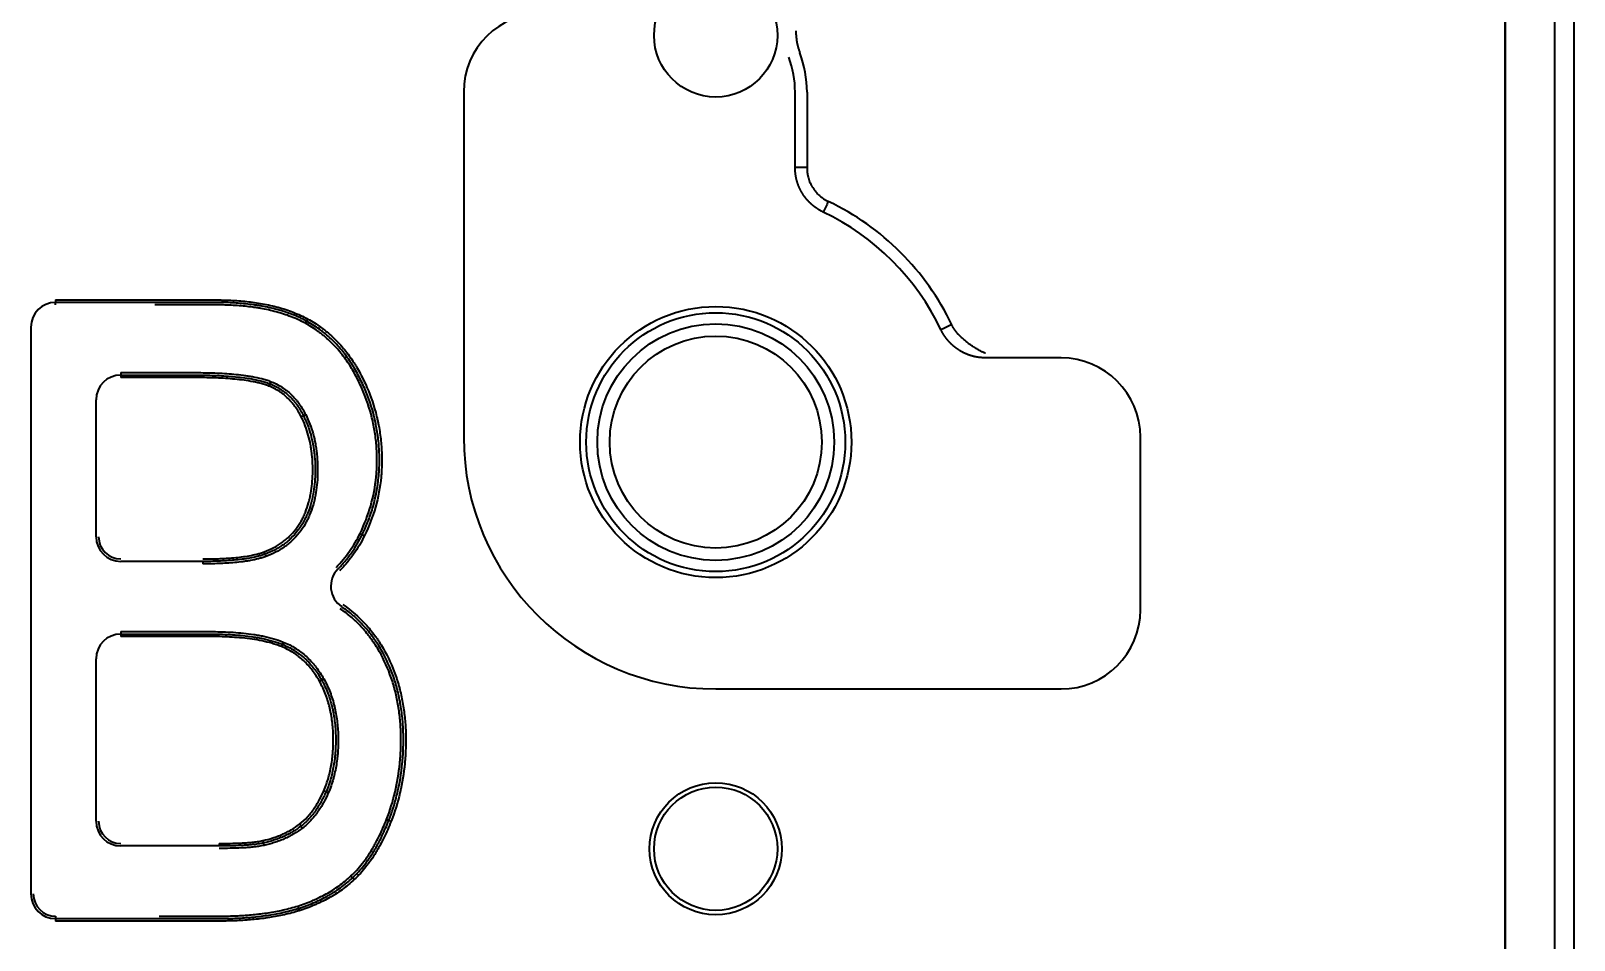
# Model space of a CAD drawing. Header units: inches. Extents: x 90 to 4162, y -443 to 3471.
# Drawn here: x 2939.1 to 3001.7, y 3247.1 to 3284 of the extents above; entities that cross this region are included whole.
import ezdxf

# ---------------------------------------------------------------- set-up
doc = ezdxf.new("R2010")
doc.units = ezdxf.units.IN
doc.layers.add('1', color=7, linetype='Continuous', true_color=0xffffff)

msp = doc.modelspace()

# ---------------------------------------------------------------- linework, layer by layer
at = {"layer": '1', "color": 7, "linetype": 'Continuous', "lineweight": 35}
for p, q in [((3000.891, 3299.226), (3000.891, 2659.376)), ((3001.691, 2966.19), (3001.691, 3299.176)), ((2998.891, 3207.971), (2998.891, 3295.476)), ((2998.891, 3295.476), (2998.891, 3209.476)), ((2956.674, 3281.476), (2956.674, 3267.476)), ((2970.108, 3278.412), (2970.108, 3281.476)), ((2970.591, 3281.476), (2970.591, 3278.412)), ((2940.126, 3273.042), (2940.126, 3272.942)), ((2940.126, 3272.842), (2940.126, 3272.942)), ((2950.257, 3272.094), (2950.305, 3272.181)), ((2950.305, 3272.181), (2950.353, 3272.269)), ((2939.126, 3271.942), (2939.126, 3248.942)), ((2980.891, 3270.694), (2977.827, 3270.694)), ((2942.771, 3270.094), (2942.771, 3269.994)), ((2942.771, 3269.994), (2942.771, 3269.894)), ((2948.847, 3269.736), (2948.811, 3269.642)), ((2941.771, 3263.435), (2941.771, 3268.994)), ((2950.177, 3268.344), (2950.088, 3268.299)), ((2984.108, 3260.476), (2984.108, 3267.476)), ((2952.562, 3263.528), (2952.652, 3263.484)), ((2948.622, 3262.729), (2948.587, 3262.823)), ((2946.1, 3262.435), (2942.771, 3262.435)), ((2946.1, 3262.435), (2946.1, 3262.335)), ((2942.771, 3259.586), (2942.771, 3259.486)), ((2942.771, 3259.486), (2942.771, 3259.386)), ((2949.361, 3259.163), (2949.323, 3259.071)), ((2941.771, 3251.891), (2941.771, 3258.486)), ((2950.914, 3257.619), (2950.827, 3257.57)), ((2966.891, 3257.259), (2980.891, 3257.259)), ((2951.093, 3253.084), (2951.002, 3253.124)), ((2951.093, 3253.084), (2951.185, 3253.044)), ((2950.08, 3251.697), (2950.019, 3251.775)), ((2950.08, 3251.697), (2950.142, 3251.618)), ((2953.636, 3251.927), (2953.729, 3251.89)), ((2946.755, 3250.891), (2942.771, 3250.891)), ((2946.755, 3250.991), (2946.755, 3250.891)), ((2948.533, 3251.11), (2948.555, 3251.012)), ((2949.947, 3248.453), (2949.978, 3248.358)), ((2940.126, 3248.042), (2940.126, 3247.942)), ((2940.126, 3247.942), (2940.126, 3247.842))]:
    msp.add_line(p, q, dxfattribs=at)
for centre, radius in [((2966.891, 3283.776), 2.5), ((2966.891, 3267.276), 5.5), ((2966.891, 3267.274), 5.25), ((2966.891, 3267.276), 4.8), ((2966.891, 3267.276), 4.3), ((2966.891, 3250.776), 2.68), ((2966.891, 3250.776), 2.5)]:
    msp.add_circle(centre, radius, dxfattribs=at)
for centre, radius, start, end in [((2959.891, 3281.476), 3.217, 90, 180), ((2966.091, 3281.476), 4.017, 0, 20.63442), ((2966.091, 3281.476), 4.5, 0, 20.63442), ((2966.891, 3267.476), 10.117, 25.50031, 64.49969), ((2966.891, 3267.476), 10.6, 25.50031, 64.49969), ((2940.126, 3271.942), 1, 90, 180), ((2980.891, 3267.476), 3.217, 0, 90), ((2942.771, 3268.994), 1, 90, 180), ((2966.891, 3267.476), 10.217, 180, 270), ((2942.771, 3263.435), 1, 180, 270), ((2942.771, 3263.435), 0.9, 180, 270), ((2952.288, 3261.424), 1, 135.58794, 235.58548), ((2980.891, 3260.476), 3.217, 270, 0), ((2942.771, 3258.486), 1, 90, 180), ((2942.771, 3251.891), 1, 180, 270), ((2942.771, 3251.891), 0.9, 180, 270), ((2940.126, 3248.942), 1, 180, 270), ((2940.126, 3248.942), 0.9, 180, 270)]:
    msp.add_arc(centre, radius, start, end, dxfattribs=at)
for centre, major_axis, ratio, start_param, end_param in [((2948.775, 3269.549), (0.0364, 0.0931), 0.002929, 4.712393, 6.283185), ((2950.267, 3268.389), (0.0892, 0.0452), 0.004078, 3.141593, 4.712389), ((2952.472, 3263.572), (-0.0897, 0.0441), 0.004362, 1.570796, 3.141593), ((2948.657, 3262.635), (0.0351, -0.0936), 0.002512, 3.141593, 4.712389), ((2949.285, 3258.978), (0.0377, 0.0926), 0.005423, 0, 1.570782), ((2951.001, 3257.668), (0.0872, 0.0489), 0.003959, 3.141593, 4.712389), ((2953.543, 3251.963), (-0.0931, 0.0365), 0.002154, 1.570796, 3.141593), ((2952.099, 3249.672), (-0.0682, 0.0732), 0.005836, 1.570796, 3.141593), ((2952.236, 3249.526), (-0.0686, 0.0728), 0.005836, 0, 1.570796), ((2950.008, 3248.263), (-0.03, 0.0954), 0.004943, 4.712389, 6.283185)]:
    msp.add_ellipse(centre, major_axis=major_axis, ratio=ratio, start_param=start_param, end_param=end_param, dxfattribs=at)
for points, degree in [([(2970.141, 3283.961), (2970.138, 3283.497), (2970.302, 3283.062)], 2), ([(2970.591, 3278.412), (2970.108, 3278.412)], 1), ([(2970.591, 3278.412), (2970.588, 3277.974), (2971.056, 3277.231), (2971.454, 3277.044)], 2), ([(2971.454, 3277.044), (2971.385, 3276.899), (2971.316, 3276.753), (2971.247, 3276.608)], 3), ([(2976.458, 3272.04), (2976.023, 3271.832)], 1), ([(2976.769, 3271.601), (2976.577, 3271.787), (2976.458, 3272.04)], 2)]:
    msp.add_open_spline(points, degree=degree, dxfattribs=at)
for points, knots in [([(2971.247, 3276.608), (2971.24, 3276.612), (2971.226, 3276.618), (2971.205, 3276.629), (2971.184, 3276.64), (2971.163, 3276.651), (2971.142, 3276.662), (2971.122, 3276.673), (2971.102, 3276.685), (2971.082, 3276.697), (2971.061, 3276.709), (2971.042, 3276.721), (2971.022, 3276.734), (2971.002, 3276.747), (2970.983, 3276.76), (2970.963, 3276.773), (2970.944, 3276.787), (2970.925, 3276.8), (2970.906, 3276.814), (2970.888, 3276.829), (2970.869, 3276.843), (2970.851, 3276.858), (2970.833, 3276.872), (2970.815, 3276.887), (2970.797, 3276.903), (2970.78, 3276.918), (2970.762, 3276.934), (2970.745, 3276.95), (2970.728, 3276.966), (2970.711, 3276.982), (2970.694, 3276.999), (2970.678, 3277.015), (2970.661, 3277.032), (2970.645, 3277.049), (2970.629, 3277.066), (2970.614, 3277.084), (2970.598, 3277.101), (2970.583, 3277.119), (2970.568, 3277.137), (2970.553, 3277.155), (2970.539, 3277.174), (2970.524, 3277.192), (2970.51, 3277.211), (2970.496, 3277.229), (2970.482, 3277.248), (2970.469, 3277.268), (2970.455, 3277.287), (2970.442, 3277.306), (2970.429, 3277.326), (2970.417, 3277.346), (2970.404, 3277.366), (2970.392, 3277.386), (2970.38, 3277.406), (2970.369, 3277.426), (2970.357, 3277.447), (2970.346, 3277.467), (2970.335, 3277.488), (2970.324, 3277.509), (2970.314, 3277.53), (2970.304, 3277.551), (2970.294, 3277.572), (2970.284, 3277.593), (2970.274, 3277.615), (2970.265, 3277.636), (2970.256, 3277.658), (2970.248, 3277.68), (2970.239, 3277.702), (2970.231, 3277.723), (2970.223, 3277.746), (2970.215, 3277.768), (2970.208, 3277.79), (2970.201, 3277.812), (2970.194, 3277.835), (2970.187, 3277.857), (2970.181, 3277.88), (2970.175, 3277.902), (2970.169, 3277.925), (2970.163, 3277.948), (2970.158, 3277.971), (2970.153, 3277.993), (2970.148, 3278.016), (2970.144, 3278.039), (2970.139, 3278.062), (2970.135, 3278.086), (2970.132, 3278.109), (2970.128, 3278.132), (2970.125, 3278.155), (2970.122, 3278.178), (2970.12, 3278.202), (2970.117, 3278.225), (2970.115, 3278.248), (2970.113, 3278.272), (2970.112, 3278.295), (2970.111, 3278.319), (2970.11, 3278.342), (2970.109, 3278.365), (2970.109, 3278.389), (2970.108, 3278.404), (2970.108, 3278.412)], [0, 0, 0, 0, 0.010418, 0.020835, 0.031252, 0.04167, 0.052087, 0.062504, 0.072921, 0.083338, 0.093755, 0.104172, 0.114589, 0.125006, 0.135423, 0.145839, 0.156256, 0.166673, 0.177089, 0.187506, 0.197922, 0.208339, 0.218755, 0.229171, 0.239588, 0.250004, 0.26042, 0.270837, 0.281253, 0.291669, 0.302085, 0.312501, 0.322917, 0.333334, 0.34375, 0.354166, 0.364582, 0.374998, 0.385414, 0.39583, 0.406246, 0.416662, 0.427078, 0.437494, 0.44791, 0.458326, 0.468742, 0.479158, 0.489574, 0.49999, 0.510406, 0.520822, 0.531238, 0.541654, 0.55207, 0.562486, 0.572902, 0.583319, 0.593735, 0.604151, 0.614567, 0.624983, 0.6354, 0.645816, 0.656232, 0.666649, 0.677065, 0.687481, 0.697898, 0.708314, 0.718731, 0.729148, 0.739564, 0.749981, 0.760398, 0.770814, 0.781231, 0.791648, 0.802065, 0.812482, 0.822899, 0.833316, 0.843733, 0.854151, 0.864568, 0.874985, 0.885403, 0.89582, 0.906238, 0.916656, 0.927073, 0.937491, 0.947909, 0.958327, 0.968745, 0.979163, 0.989582, 1, 1, 1, 1]), ([(2940.126, 3273.042), (2941.848, 3273.042), (2944.001, 3273.042), (2946.154, 3273.042), (2946.611, 3273.042), (2946.638, 3273.042), (2946.692, 3273.042), (2946.773, 3273.042), (2946.961, 3273.039), (2947.122, 3273.034), (2947.445, 3273.019), (2947.66, 3273.003), (2947.983, 3272.968), (2948.09, 3272.955), (2948.305, 3272.924), (2948.412, 3272.907), (2948.626, 3272.868), (2948.732, 3272.846), (2948.944, 3272.799), (2949.048, 3272.773), (2949.36, 3272.688), (2949.565, 3272.621), (2949.966, 3272.464), (2950.162, 3272.374), (2950.353, 3272.269)], [0, 0, 0, 0, 0.5, 0.625, 0.625, 0.632812, 0.632812, 0.640625, 0.65625, 0.6875, 0.6875, 0.75, 0.75, 0.78125, 0.78125, 0.8125, 0.8125, 0.84375, 0.84375, 0.875, 0.875, 0.9375, 0.9375, 1, 1, 1, 1]), ([(2950.305, 3272.181), (2950.304, 3272.182), (2950.302, 3272.183), (2950.299, 3272.185), (2950.295, 3272.187), (2950.284, 3272.193), (2950.264, 3272.204), (2950.222, 3272.226), (2950.137, 3272.27), (2950.065, 3272.305), (2949.918, 3272.372), (2949.82, 3272.414), (2949.521, 3272.53), (2949.318, 3272.596), (2948.906, 3272.708), (2948.697, 3272.754), (2948.433, 3272.801), (2948.38, 3272.81), (2948.273, 3272.827), (2948.22, 3272.835), (2948.06, 3272.858), (2947.953, 3272.871), (2947.632, 3272.905), (2947.418, 3272.92), (2947.096, 3272.935), (2946.989, 3272.938), (2946.829, 3272.941), (2946.775, 3272.942), (2946.668, 3272.942), (2946.614, 3272.942), (2946.131, 3272.942), (2943.987, 3272.942), (2941.842, 3272.942), (2940.126, 3272.942)], [0, 0, 0, 0, 0.000488, 0.000488, 0.000977, 0.001953, 0.003906, 0.007812, 0.015625, 0.03125, 0.03125, 0.0625, 0.0625, 0.125, 0.125, 0.1875, 0.1875, 0.203125, 0.203125, 0.21875, 0.21875, 0.25, 0.25, 0.3125, 0.3125, 0.34375, 0.34375, 0.359375, 0.359375, 0.375, 0.375, 0.5, 1, 1, 1, 1]), ([(2950.257, 3272.094), (2950.068, 3272.198), (2949.873, 3272.286), (2949.476, 3272.44), (2949.274, 3272.505), (2948.864, 3272.615), (2948.656, 3272.66), (2948.393, 3272.707), (2948.34, 3272.715), (2948.235, 3272.732), (2948.181, 3272.74), (2948.022, 3272.762), (2947.915, 3272.774), (2947.596, 3272.807), (2947.383, 3272.822), (2947.063, 3272.836), (2946.956, 3272.839), (2946.796, 3272.841), (2946.743, 3272.842), (2946.636, 3272.842), (2946.583, 3272.842), (2946.103, 3272.842), (2945.311, 3272.842), (2944.52, 3272.842), (2944.155, 3272.842)], [0, 0, 0, 0, 0.103005, 0.103005, 0.20601, 0.20601, 0.309016, 0.309016, 0.334767, 0.334767, 0.360518, 0.360518, 0.412021, 0.412021, 0.515026, 0.515026, 0.566528, 0.566528, 0.59228, 0.59228, 0.618031, 0.618031, 0.824041, 1, 1, 1, 1]), ([(2952.562, 3263.528), (2952.563, 3263.531), (2952.564, 3263.534), (2952.567, 3263.54), (2952.572, 3263.548), (2952.581, 3263.569), (2952.601, 3263.609), (2952.639, 3263.69), (2952.713, 3263.853), (2952.848, 3264.182), (2952.945, 3264.47), (2953.11, 3265.053), (2953.185, 3265.451), (2953.23, 3265.911), (2953.234, 3265.962), (2953.242, 3266.064), (2953.251, 3266.218), (2953.256, 3266.371), (2953.259, 3266.676), (2953.253, 3266.879), (2953.224, 3267.285), (2953.201, 3267.486), (2953.154, 3267.788), (2953.127, 3267.939), (2953.095, 3268.09), (2953.073, 3268.19), (2953.061, 3268.24), (2952.951, 3268.688), (2952.82, 3269.073), (2952.621, 3269.539), (2952.579, 3269.631), (2952.492, 3269.814), (2952.446, 3269.905), (2952.351, 3270.085), (2952.301, 3270.174), (2952.223, 3270.306), (2952.197, 3270.35), (2952.142, 3270.437), (2952.114, 3270.481), (2951.972, 3270.695), (2951.851, 3270.859), (2951.59, 3271.171), (2951.451, 3271.319), (2951.228, 3271.529), (2951.151, 3271.597), (2951.032, 3271.695), (2950.992, 3271.727), (2950.911, 3271.79), (2950.869, 3271.821), (2950.661, 3271.973), (2950.486, 3272.083), (2950.305, 3272.181)], [0, 0, 0, 0, 0.000977, 0.000977, 0.001953, 0.003906, 0.007813, 0.015625, 0.03125, 0.0625, 0.125, 0.125, 0.25, 0.25, 0.265625, 0.265625, 0.28125, 0.3125, 0.3125, 0.375, 0.375, 0.4375, 0.4375, 0.46875, 0.484375, 0.484375, 0.5, 0.5, 0.625, 0.625, 0.65625, 0.65625, 0.6875, 0.6875, 0.71875, 0.71875, 0.734375, 0.734375, 0.75, 0.75, 0.8125, 0.8125, 0.875, 0.875, 0.90625, 0.90625, 0.921875, 0.921875, 0.9375, 0.9375, 1, 1, 1, 1]), ([(2950.353, 3272.269), (2950.537, 3272.169), (2950.714, 3272.057), (2950.925, 3271.904), (2950.967, 3271.873), (2951.05, 3271.809), (2951.091, 3271.776), (2951.212, 3271.677), (2951.29, 3271.608), (2951.517, 3271.395), (2951.658, 3271.245), (2951.924, 3270.928), (2952.047, 3270.762), (2952.192, 3270.545), (2952.22, 3270.501), (2952.276, 3270.412), (2952.357, 3270.279), (2952.433, 3270.143), (2952.53, 3269.961), (2952.576, 3269.868), (2952.665, 3269.682), (2952.708, 3269.589), (2952.911, 3269.116), (2953.044, 3268.725), (2953.156, 3268.27), (2953.168, 3268.219), (2953.191, 3268.118), (2953.224, 3267.965), (2953.288, 3267.607), (2953.323, 3267.3), (2953.353, 3266.888), (2953.359, 3266.682), (2953.356, 3266.372), (2953.351, 3266.216), (2953.342, 3266.061), (2953.334, 3265.957), (2953.33, 3265.905), (2953.285, 3265.438), (2953.133, 3264.628), (2952.836, 3263.859), (2952.652, 3263.484)], [0, 0, 0, 0, 0.0625, 0.0625, 0.078125, 0.078125, 0.09375, 0.09375, 0.125, 0.125, 0.1875, 0.1875, 0.25, 0.25, 0.265625, 0.265625, 0.28125, 0.3125, 0.3125, 0.34375, 0.34375, 0.375, 0.375, 0.5, 0.5, 0.515625, 0.515625, 0.53125, 0.5625, 0.625, 0.625, 0.6875, 0.6875, 0.71875, 0.734375, 0.734375, 0.75, 0.75, 0.875, 1, 1, 1, 1]), ([(2952.472, 3263.572), (2952.65, 3263.935), (2952.794, 3264.308), (2953.012, 3265.072), (2953.086, 3265.464), (2953.13, 3265.915), (2953.134, 3265.965), (2953.142, 3266.066), (2953.145, 3266.117), (2953.153, 3266.268), (2953.156, 3266.368), (2953.159, 3266.67), (2953.153, 3266.87), (2953.125, 3267.269), (2953.091, 3267.567), (2953.039, 3267.863), (2952.999, 3268.061), (2952.978, 3268.159), (2952.858, 3268.651), (2952.729, 3269.03), (2952.533, 3269.489), (2952.492, 3269.58), (2952.407, 3269.76), (2952.362, 3269.85), (2952.222, 3270.115), (2952.121, 3270.289), (2951.953, 3270.543), (2951.895, 3270.626), (2951.776, 3270.788), (2951.714, 3270.867), (2951.521, 3271.098), (2951.384, 3271.244), (2951.165, 3271.451), (2951.052, 3271.551), (2950.934, 3271.646), (2950.854, 3271.708), (2950.813, 3271.739), (2950.69, 3271.828), (2950.606, 3271.885), (2950.434, 3271.993), (2950.347, 3272.045), (2950.257, 3272.094)], [0, 0, 0, 0, 0.125, 0.125, 0.25, 0.25, 0.265625, 0.265625, 0.28125, 0.28125, 0.3125, 0.3125, 0.375, 0.375, 0.4375, 0.46875, 0.46875, 0.5, 0.5, 0.625, 0.625, 0.65625, 0.65625, 0.6875, 0.6875, 0.75, 0.75, 0.78125, 0.78125, 0.8125, 0.8125, 0.875, 0.875, 0.90625, 0.921875, 0.921875, 0.9375, 0.9375, 0.96875, 0.96875, 1, 1, 1, 1]), ([(2977.827, 3270.694), (2977.819, 3270.694), (2977.803, 3270.694), (2977.78, 3270.694), (2977.757, 3270.695), (2977.733, 3270.696), (2977.71, 3270.697), (2977.686, 3270.699), (2977.663, 3270.701), (2977.64, 3270.703), (2977.616, 3270.705), (2977.593, 3270.708), (2977.57, 3270.71), (2977.547, 3270.714), (2977.523, 3270.717), (2977.5, 3270.721), (2977.477, 3270.725), (2977.454, 3270.729), (2977.431, 3270.733), (2977.408, 3270.738), (2977.385, 3270.743), (2977.362, 3270.749), (2977.34, 3270.754), (2977.317, 3270.76), (2977.294, 3270.766), (2977.272, 3270.772), (2977.249, 3270.779), (2977.227, 3270.786), (2977.205, 3270.793), (2977.182, 3270.801), (2977.16, 3270.808), (2977.138, 3270.816), (2977.116, 3270.824), (2977.094, 3270.833), (2977.073, 3270.842), (2977.051, 3270.851), (2977.029, 3270.86), (2977.008, 3270.869), (2976.987, 3270.879), (2976.965, 3270.889), (2976.944, 3270.899), (2976.923, 3270.91), (2976.902, 3270.92), (2976.882, 3270.931), (2976.861, 3270.943), (2976.841, 3270.954), (2976.82, 3270.966), (2976.8, 3270.978), (2976.78, 3270.99), (2976.76, 3271.002), (2976.741, 3271.015), (2976.721, 3271.028), (2976.701, 3271.041), (2976.682, 3271.054), (2976.663, 3271.068), (2976.644, 3271.081), (2976.625, 3271.095), (2976.607, 3271.109), (2976.588, 3271.124), (2976.57, 3271.139), (2976.552, 3271.153), (2976.534, 3271.168), (2976.516, 3271.184), (2976.498, 3271.199), (2976.481, 3271.215), (2976.464, 3271.231), (2976.447, 3271.247), (2976.43, 3271.263), (2976.413, 3271.28), (2976.397, 3271.296), (2976.38, 3271.313), (2976.364, 3271.33), (2976.348, 3271.347), (2976.333, 3271.365), (2976.317, 3271.382), (2976.302, 3271.4), (2976.287, 3271.418), (2976.272, 3271.436), (2976.258, 3271.455), (2976.243, 3271.473), (2976.229, 3271.492), (2976.215, 3271.511), (2976.201, 3271.53), (2976.188, 3271.549), (2976.174, 3271.568), (2976.161, 3271.588), (2976.149, 3271.607), (2976.136, 3271.627), (2976.124, 3271.647), (2976.111, 3271.667), (2976.099, 3271.687), (2976.088, 3271.707), (2976.076, 3271.728), (2976.065, 3271.748), (2976.054, 3271.769), (2976.043, 3271.79), (2976.033, 3271.811), (2976.026, 3271.825), (2976.023, 3271.832)], [0, 0, 0, 0, 0.010418, 0.020837, 0.031255, 0.041673, 0.052091, 0.062509, 0.072927, 0.083344, 0.093762, 0.10418, 0.114597, 0.125015, 0.135432, 0.145849, 0.156267, 0.166684, 0.177101, 0.187518, 0.197935, 0.208352, 0.218769, 0.229186, 0.239602, 0.250019, 0.260436, 0.270853, 0.281269, 0.291686, 0.302102, 0.312519, 0.322935, 0.333352, 0.343768, 0.354184, 0.3646, 0.375017, 0.385433, 0.395849, 0.406265, 0.416682, 0.427098, 0.437514, 0.44793, 0.458346, 0.468762, 0.479178, 0.489594, 0.50001, 0.510426, 0.520842, 0.531258, 0.541674, 0.55209, 0.562506, 0.572922, 0.583338, 0.593754, 0.60417, 0.614586, 0.625002, 0.635418, 0.645834, 0.65625, 0.666666, 0.677083, 0.687499, 0.697915, 0.708331, 0.718747, 0.729163, 0.73958, 0.749996, 0.760412, 0.770829, 0.781245, 0.791661, 0.802078, 0.812494, 0.822911, 0.833327, 0.843744, 0.854161, 0.864577, 0.874994, 0.885411, 0.895828, 0.906245, 0.916662, 0.927079, 0.937496, 0.947913, 0.95833, 0.968748, 0.979165, 0.989582, 1, 1, 1, 1]), ([(2977.822, 3270.882), (2977.818, 3270.883), (2977.815, 3270.884), (2977.811, 3270.885), (2977.811, 3270.885), (2977.809, 3270.886), (2977.807, 3270.887), (2977.805, 3270.888), (2977.797, 3270.891), (2977.791, 3270.893), (2977.774, 3270.901), (2977.762, 3270.906), (2977.726, 3270.922), (2977.703, 3270.933), (2977.633, 3270.966), (2977.587, 3270.991), (2977.497, 3271.042), (2977.452, 3271.07), (2977.396, 3271.105), (2977.385, 3271.112), (2977.363, 3271.126), (2977.351, 3271.133), (2977.318, 3271.155), (2977.296, 3271.17), (2977.251, 3271.201), (2977.229, 3271.216), (2977.185, 3271.247), (2977.164, 3271.263), (2977.099, 3271.312), (2977.057, 3271.346), (2976.973, 3271.415), (2976.932, 3271.451), (2976.85, 3271.525), (2976.81, 3271.563), (2976.77, 3271.602)], [0, 0, 0, 0, 0.007813, 0.007813, 0.009766, 0.009766, 0.011719, 0.015625, 0.015625, 0.03125, 0.03125, 0.0625, 0.0625, 0.125, 0.125, 0.25, 0.25, 0.375, 0.375, 0.40625, 0.40625, 0.4375, 0.4375, 0.5, 0.5, 0.5625, 0.5625, 0.625, 0.625, 0.75, 0.75, 0.875, 0.875, 1, 1, 1, 1]), ([(2942.771, 3270.094), (2943.28, 3270.094), (2944.044, 3270.094), (2944.935, 3270.094), (2945.381, 3270.094), (2945.572, 3270.094), (2945.699, 3270.094), (2945.763, 3270.094), (2946.081, 3270.093), (2946.336, 3270.089), (2946.718, 3270.074), (2946.845, 3270.068), (2947.099, 3270.053), (2947.226, 3270.043), (2947.48, 3270.02), (2947.606, 3270.006), (2947.796, 3269.982), (2947.859, 3269.973), (2947.985, 3269.954), (2948.048, 3269.943), (2948.236, 3269.909), (2948.36, 3269.883), (2948.545, 3269.835), (2948.606, 3269.818), (2948.728, 3269.78), (2948.788, 3269.759), (2948.847, 3269.736)], [0, 0, 0, 0, 0.25, 0.375, 0.4375, 0.46875, 0.46875, 0.5, 0.5, 0.625, 0.625, 0.6875, 0.6875, 0.75, 0.75, 0.8125, 0.8125, 0.84375, 0.84375, 0.875, 0.875, 0.9375, 0.9375, 0.96875, 0.96875, 1, 1, 1, 1]), ([(2942.771, 3269.994), (2943.277, 3269.994), (2944.037, 3269.994), (2944.922, 3269.994), (2945.365, 3269.994), (2945.555, 3269.994), (2945.681, 3269.994), (2945.745, 3269.994), (2946.061, 3269.994), (2946.314, 3269.99), (2946.694, 3269.975), (2946.82, 3269.969), (2947.073, 3269.954), (2947.199, 3269.945), (2947.451, 3269.922), (2947.577, 3269.909), (2947.828, 3269.877), (2947.953, 3269.859), (2948.203, 3269.814), (2948.327, 3269.788), (2948.511, 3269.741), (2948.571, 3269.724), (2948.692, 3269.686), (2948.752, 3269.665), (2948.811, 3269.642)], [0, 0, 0, 0, 0.25, 0.375, 0.4375, 0.46875, 0.46875, 0.5, 0.5, 0.625, 0.625, 0.6875, 0.6875, 0.75, 0.75, 0.8125, 0.8125, 0.875, 0.875, 0.9375, 0.9375, 0.96875, 0.96875, 1, 1, 1, 1]), ([(2948.775, 3269.549), (2948.716, 3269.572), (2948.655, 3269.593), (2948.535, 3269.63), (2948.474, 3269.647), (2948.291, 3269.693), (2948.169, 3269.719), (2947.922, 3269.762), (2947.798, 3269.78), (2947.55, 3269.811), (2947.425, 3269.824), (2947.175, 3269.846), (2947.049, 3269.855), (2946.798, 3269.87), (2946.672, 3269.876), (2946.295, 3269.89), (2946.043, 3269.894), (2945.729, 3269.894), (2945.666, 3269.894), (2945.54, 3269.894), (2945.351, 3269.894), (2944.911, 3269.894), (2944.03, 3269.894), (2943.275, 3269.894), (2942.771, 3269.894)], [0, 0, 0, 0, 0.03125, 0.03125, 0.0625, 0.0625, 0.125, 0.125, 0.1875, 0.1875, 0.25, 0.25, 0.3125, 0.3125, 0.375, 0.375, 0.5, 0.5, 0.53125, 0.53125, 0.5625, 0.625, 0.75, 1, 1, 1, 1]), ([(2948.847, 3269.736), (2949.004, 3269.675), (2949.153, 3269.6), (2949.33, 3269.487), (2949.365, 3269.463), (2949.433, 3269.414), (2949.533, 3269.339), (2949.688, 3269.202), (2949.802, 3269.081), (2949.883, 3268.985), (2949.909, 3268.953), (2949.96, 3268.887), (2949.985, 3268.853), (2950.107, 3268.683), (2950.192, 3268.539), (2950.267, 3268.389)], [0, 0, 0, 0, 0.25, 0.25, 0.3125, 0.3125, 0.375, 0.5, 0.625, 0.625, 0.6875, 0.6875, 0.75, 0.75, 1, 1, 1, 1]), ([(2950.088, 3268.299), (2950.018, 3268.438), (2949.94, 3268.572), (2949.828, 3268.73), (2949.805, 3268.761), (2949.757, 3268.823), (2949.684, 3268.913), (2949.553, 3269.053), (2949.438, 3269.155), (2949.348, 3269.228), (2949.317, 3269.251), (2949.27, 3269.285), (2949.254, 3269.296), (2949.221, 3269.318), (2949.076, 3269.414), (2948.92, 3269.493), (2948.775, 3269.549)], [0, 0, 0, 0, 0.25, 0.25, 0.3125, 0.3125, 0.375, 0.5, 0.625, 0.625, 0.6875, 0.6875, 0.71875, 0.71875, 0.75, 1, 1, 1, 1]), ([(2948.811, 3269.642), (2948.816, 3269.64), (2948.821, 3269.639), (2948.83, 3269.635), (2948.844, 3269.629), (2948.877, 3269.616), (2948.942, 3269.588), (2949.069, 3269.528), (2949.191, 3269.458), (2949.275, 3269.403), (2949.309, 3269.38), (2949.325, 3269.368), (2949.374, 3269.333), (2949.471, 3269.26), (2949.62, 3269.128), (2949.729, 3269.011), (2949.807, 3268.92), (2949.833, 3268.889), (2949.882, 3268.825), (2949.906, 3268.793), (2949.976, 3268.694), (2950.02, 3268.626), (2950.103, 3268.487), (2950.141, 3268.416), (2950.177, 3268.344)], [0, 0, 0, 0, 0.007813, 0.007813, 0.015625, 0.03125, 0.0625, 0.125, 0.25, 0.28125, 0.28125, 0.3125, 0.3125, 0.375, 0.5, 0.625, 0.625, 0.6875, 0.6875, 0.75, 0.75, 0.875, 0.875, 1, 1, 1, 1]), ([(2948.587, 3262.823), (2948.713, 3262.869), (2948.835, 3262.923), (2949.07, 3263.045), (2949.184, 3263.113), (2949.32, 3263.209), (2949.347, 3263.229), (2949.4, 3263.27), (2949.426, 3263.291), (2949.504, 3263.355), (2949.653, 3263.487), (2949.785, 3263.634), (2949.906, 3263.791), (2949.944, 3263.845), (2950.017, 3263.956), (2950.052, 3264.012), (2950.101, 3264.1), (2950.117, 3264.13), (2950.148, 3264.189), (2950.192, 3264.278), (2950.233, 3264.37), (2950.307, 3264.554), (2950.35, 3264.68), (2950.403, 3264.872), (2950.42, 3264.936), (2950.442, 3265.034), (2950.449, 3265.067), (2950.462, 3265.132), (2950.468, 3265.165), (2950.498, 3265.329), (2950.515, 3265.46), (2950.54, 3265.723), (2950.548, 3265.854), (2950.553, 3266.052), (2950.553, 3266.117), (2950.553, 3266.249), (2950.552, 3266.315), (2950.544, 3266.512), (2950.535, 3266.644), (2950.514, 3266.842), (2950.506, 3266.908), (2950.491, 3267.007), (2950.486, 3267.04), (2950.475, 3267.106), (2950.446, 3267.27), (2950.409, 3267.431), (2950.303, 3267.813), (2950.209, 3268.06), (2950.088, 3268.299)], [0, 0, 0, 0, 0.0625, 0.0625, 0.125, 0.125, 0.140625, 0.140625, 0.15625, 0.15625, 0.1875, 0.25, 0.25, 0.28125, 0.28125, 0.3125, 0.3125, 0.328125, 0.328125, 0.34375, 0.375, 0.375, 0.4375, 0.4375, 0.46875, 0.46875, 0.484375, 0.484375, 0.5, 0.5, 0.5625, 0.5625, 0.625, 0.625, 0.65625, 0.65625, 0.6875, 0.6875, 0.75, 0.75, 0.78125, 0.78125, 0.796875, 0.796875, 0.8125, 0.875, 0.875, 1, 1, 1, 1]), ([(2950.177, 3268.344), (2950.178, 3268.342), (2950.179, 3268.34), (2950.181, 3268.336), (2950.184, 3268.331), (2950.191, 3268.317), (2950.204, 3268.29), (2950.23, 3268.236), (2950.28, 3268.128), (2950.319, 3268.033), (2950.392, 3267.843), (2950.434, 3267.715), (2950.506, 3267.454), (2950.537, 3267.321), (2950.568, 3267.154), (2950.574, 3267.12), (2950.585, 3267.053), (2950.591, 3267.019), (2950.605, 3266.917), (2950.614, 3266.85), (2950.635, 3266.647), (2950.645, 3266.511), (2950.652, 3266.309), (2950.653, 3266.241), (2950.653, 3266.106), (2950.653, 3266.039), (2950.647, 3265.836), (2950.639, 3265.701), (2950.612, 3265.432), (2950.594, 3265.297), (2950.563, 3265.129), (2950.557, 3265.096), (2950.543, 3265.029), (2950.536, 3264.995), (2950.513, 3264.895), (2950.496, 3264.829), (2950.44, 3264.632), (2950.395, 3264.504), (2950.318, 3264.315), (2950.29, 3264.253), (2950.245, 3264.16), (2950.23, 3264.13), (2950.198, 3264.069), (2950.181, 3264.039), (2950.131, 3263.949), (2950.095, 3263.891), (2950.019, 3263.778), (2949.98, 3263.723), (2949.855, 3263.563), (2949.765, 3263.463), (2949.617, 3263.322), (2949.566, 3263.277), (2949.487, 3263.211), (2949.46, 3263.19), (2949.405, 3263.148), (2949.377, 3263.128), (2949.321, 3263.088), (2949.292, 3263.069), (2949.235, 3263.031), (2949.148, 3262.976), (2949.058, 3262.926), (2948.876, 3262.832), (2948.751, 3262.777), (2948.622, 3262.729)], [0, 0, 0, 0, 0.000977, 0.000977, 0.001953, 0.003906, 0.007813, 0.015625, 0.03125, 0.0625, 0.0625, 0.125, 0.125, 0.1875, 0.1875, 0.203125, 0.203125, 0.21875, 0.21875, 0.25, 0.25, 0.3125, 0.3125, 0.34375, 0.34375, 0.375, 0.375, 0.4375, 0.4375, 0.5, 0.5, 0.515625, 0.515625, 0.53125, 0.53125, 0.5625, 0.5625, 0.625, 0.625, 0.65625, 0.65625, 0.671875, 0.671875, 0.6875, 0.6875, 0.71875, 0.71875, 0.75, 0.75, 0.8125, 0.8125, 0.84375, 0.84375, 0.859375, 0.859375, 0.875, 0.875, 0.890625, 0.890625, 0.90625, 0.9375, 0.9375, 1, 1, 1, 1]), ([(2950.267, 3268.389), (2950.33, 3268.263), (2950.387, 3268.135), (2950.487, 3267.875), (2950.53, 3267.742), (2950.605, 3267.474), (2950.636, 3267.338), (2950.674, 3267.131), (2950.686, 3267.061), (2950.706, 3266.923), (2950.714, 3266.853), (2950.736, 3266.645), (2950.745, 3266.506), (2950.752, 3266.298), (2950.753, 3266.229), (2950.753, 3266.091), (2950.752, 3266.021), (2950.746, 3265.813), (2950.737, 3265.675), (2950.709, 3265.398), (2950.689, 3265.26), (2950.657, 3265.087), (2950.65, 3265.052), (2950.636, 3264.984), (2950.613, 3264.881), (2950.586, 3264.779), (2950.527, 3264.578), (2950.481, 3264.447), (2950.4, 3264.253), (2950.371, 3264.19), (2950.324, 3264.095), (2950.308, 3264.064), (2950.275, 3264.002), (2950.258, 3263.971), (2950.17, 3263.819), (2950.092, 3263.704), (2949.921, 3263.486), (2949.827, 3263.383), (2949.675, 3263.239), (2949.622, 3263.193), (2949.513, 3263.103), (2949.457, 3263.061), (2949.285, 3262.94), (2949.165, 3262.869), (2948.917, 3262.741), (2948.789, 3262.684), (2948.657, 3262.635)], [0, 0, 0, 0, 0.0625, 0.0625, 0.125, 0.125, 0.1875, 0.1875, 0.21875, 0.21875, 0.25, 0.25, 0.3125, 0.3125, 0.34375, 0.34375, 0.375, 0.375, 0.4375, 0.4375, 0.5, 0.5, 0.515625, 0.515625, 0.53125, 0.5625, 0.5625, 0.625, 0.625, 0.65625, 0.65625, 0.671875, 0.671875, 0.6875, 0.6875, 0.75, 0.75, 0.8125, 0.8125, 0.84375, 0.84375, 0.875, 0.875, 0.9375, 0.9375, 1, 1, 1, 1]), ([(2951.503, 3262.194), (2951.602, 3262.295), (2951.696, 3262.4), (2951.876, 3262.616), (2951.962, 3262.728), (2952.206, 3263.075), (2952.348, 3263.318), (2952.472, 3263.572)], [0, 0, 0, 0, 0.25, 0.25, 0.5, 0.5, 1, 1, 1, 1]), ([(2951.574, 3262.124), (2951.675, 3262.227), (2951.771, 3262.333), (2951.955, 3262.554), (2952.042, 3262.668), (2952.207, 3262.903), (2952.285, 3263.024), (2952.431, 3263.272), (2952.499, 3263.399), (2952.562, 3263.528)], [0, 0, 0, 0, 0.25, 0.25, 0.5, 0.5, 0.75, 0.75, 1, 1, 1, 1]), ([(2952.652, 3263.484), (2952.523, 3263.221), (2952.375, 3262.968), (2952.122, 3262.608), (2952.033, 3262.492), (2951.846, 3262.268), (2951.748, 3262.159), (2951.646, 3262.054)], [0, 0, 0, 0, 0.5, 0.5, 0.75, 0.75, 1, 1, 1, 1]), ([(2946.1, 3262.535), (2946.309, 3262.535), (2946.519, 3262.538), (2946.833, 3262.549), (2946.938, 3262.554), (2947.148, 3262.567), (2947.252, 3262.575), (2947.461, 3262.594), (2947.565, 3262.605), (2947.773, 3262.631), (2947.877, 3262.647), (2948.083, 3262.683), (2948.185, 3262.705), (2948.337, 3262.743), (2948.388, 3262.757), (2948.488, 3262.787), (2948.538, 3262.804), (2948.587, 3262.823)], [0, 0, 0, 0, 0.25, 0.25, 0.375, 0.375, 0.5, 0.5, 0.625, 0.625, 0.75, 0.75, 0.875, 0.875, 0.9375, 0.9375, 1, 1, 1, 1]), ([(2948.622, 3262.729), (2948.619, 3262.728), (2948.616, 3262.726), (2948.609, 3262.724), (2948.6, 3262.721), (2948.578, 3262.713), (2948.534, 3262.697), (2948.496, 3262.685), (2948.42, 3262.662), (2948.369, 3262.648), (2948.215, 3262.609), (2948.111, 3262.587), (2947.902, 3262.549), (2947.797, 3262.534), (2947.586, 3262.506), (2947.48, 3262.495), (2947.268, 3262.476), (2947.162, 3262.468), (2946.95, 3262.455), (2946.844, 3262.45), (2946.525, 3262.438), (2946.312, 3262.435), (2946.1, 3262.435)], [0, 0, 0, 0, 0.003906, 0.003906, 0.007812, 0.015625, 0.03125, 0.0625, 0.0625, 0.125, 0.125, 0.25, 0.25, 0.375, 0.375, 0.5, 0.5, 0.625, 0.625, 0.75, 0.75, 1, 1, 1, 1]), ([(2948.657, 3262.635), (2948.606, 3262.616), (2948.555, 3262.599), (2948.452, 3262.567), (2948.4, 3262.553), (2948.244, 3262.513), (2948.139, 3262.491), (2947.98, 3262.462), (2947.927, 3262.453), (2947.82, 3262.437), (2947.767, 3262.429), (2947.606, 3262.408), (2947.499, 3262.396), (2947.285, 3262.377), (2947.177, 3262.369), (2946.962, 3262.355), (2946.854, 3262.35), (2946.531, 3262.338), (2946.315, 3262.335), (2946.1, 3262.335)], [0, 0, 0, 0, 0.0625, 0.0625, 0.125, 0.125, 0.25, 0.25, 0.3125, 0.3125, 0.375, 0.375, 0.5, 0.5, 0.625, 0.625, 0.75, 0.75, 1, 1, 1, 1]), ([(2953.543, 3251.963), (2953.687, 3252.33), (2953.803, 3252.703), (2953.982, 3253.462), (2954.045, 3253.847), (2954.088, 3254.286), (2954.093, 3254.335), (2954.101, 3254.433), (2954.105, 3254.482), (2954.114, 3254.629), (2954.124, 3254.825), (2954.131, 3255.119), (2954.129, 3255.313), (2954.122, 3255.606), (2954.112, 3255.8), (2954.077, 3256.187), (2954.052, 3256.38), (2953.989, 3256.764), (2953.95, 3256.956), (2953.89, 3257.195), (2953.878, 3257.242), (2953.852, 3257.338), (2953.838, 3257.385), (2953.796, 3257.527), (2953.646, 3257.995), (2953.445, 3258.441), (2953.202, 3258.866), (2953.151, 3258.951), (2953.071, 3259.075), (2953.044, 3259.116), (2952.988, 3259.198), (2952.96, 3259.239), (2952.902, 3259.319), (2952.873, 3259.359), (2952.813, 3259.438), (2952.721, 3259.554), (2952.561, 3259.742), (2952.424, 3259.884), (2952.318, 3259.988), (2952.282, 3260.022), (2952.209, 3260.089), (2952.025, 3260.254), (2951.83, 3260.405), (2951.667, 3260.517)], [0, 0, 0, 0, 0.125, 0.125, 0.25, 0.25, 0.265625, 0.265625, 0.28125, 0.28125, 0.3125, 0.34375, 0.375, 0.375, 0.4375, 0.4375, 0.5, 0.5, 0.5625, 0.5625, 0.578125, 0.578125, 0.59375, 0.59375, 0.625, 0.75, 0.75, 0.78125, 0.78125, 0.796875, 0.796875, 0.8125, 0.8125, 0.828125, 0.828125, 0.84375, 0.875, 0.90625, 0.90625, 0.921875, 0.921875, 0.9375, 1, 1, 1, 1]), ([(2953.636, 3251.927), (2953.637, 3251.93), (2953.638, 3251.933), (2953.641, 3251.938), (2953.644, 3251.947), (2953.652, 3251.968), (2953.668, 3252.008), (2953.698, 3252.09), (2953.758, 3252.254), (2953.867, 3252.584), (2953.945, 3252.87), (2954.081, 3253.447), (2954.145, 3253.838), (2954.193, 3254.334), (2954.202, 3254.433), (2954.215, 3254.632), (2954.225, 3254.831), (2954.229, 3255.029), (2954.23, 3255.227), (2954.229, 3255.326), (2954.222, 3255.622), (2954.211, 3255.819), (2954.175, 3256.211), (2954.15, 3256.407), (2954.084, 3256.797), (2954.044, 3256.992), (2953.983, 3257.234), (2953.97, 3257.283), (2953.944, 3257.379), (2953.902, 3257.524), (2953.734, 3258.045), (2953.53, 3258.496), (2953.282, 3258.927), (2953.23, 3259.013), (2953.149, 3259.139), (2953.121, 3259.181), (2953.064, 3259.264), (2953.035, 3259.305), (2952.889, 3259.509), (2952.763, 3259.664), (2952.561, 3259.886), (2952.491, 3259.958), (2952.384, 3260.063), (2952.347, 3260.098), (2952.273, 3260.166), (2952.087, 3260.333), (2951.889, 3260.486), (2951.723, 3260.599)], [0, 0, 0, 0, 0.000977, 0.000977, 0.001953, 0.003906, 0.007812, 0.015625, 0.03125, 0.0625, 0.125, 0.125, 0.25, 0.25, 0.28125, 0.28125, 0.3125, 0.34375, 0.34375, 0.375, 0.375, 0.4375, 0.4375, 0.5, 0.5, 0.5625, 0.5625, 0.578125, 0.578125, 0.59375, 0.625, 0.75, 0.75, 0.78125, 0.78125, 0.796875, 0.796875, 0.8125, 0.8125, 0.875, 0.875, 0.90625, 0.90625, 0.921875, 0.921875, 0.9375, 1, 1, 1, 1]), ([(2951.78, 3260.682), (2952.117, 3260.451), (2952.42, 3260.187), (2952.826, 3259.744), (2952.985, 3259.549), (2953.132, 3259.342), (2953.189, 3259.259), (2953.218, 3259.216), (2953.301, 3259.088), (2953.354, 3259.002), (2953.608, 3258.564), (2953.776, 3258.198), (2953.943, 3257.722), (2953.99, 3257.578), (2954.033, 3257.431), (2954.06, 3257.333), (2954.073, 3257.284), (2954.136, 3257.038), (2954.178, 3256.84), (2954.246, 3256.444), (2954.271, 3256.245), (2954.309, 3255.846), (2954.321, 3255.646), (2954.329, 3255.345), (2954.33, 3255.244), (2954.329, 3255.043), (2954.325, 3254.842), (2954.315, 3254.64), (2954.302, 3254.438), (2954.294, 3254.337), (2954.245, 3253.833), (2954.181, 3253.436), (2953.997, 3252.654), (2953.878, 3252.269), (2953.729, 3251.89)], [0, 0, 0, 0, 0.125, 0.125, 0.1875, 0.203125, 0.203125, 0.21875, 0.21875, 0.25, 0.25, 0.375, 0.375, 0.40625, 0.421875, 0.421875, 0.4375, 0.4375, 0.5, 0.5, 0.5625, 0.5625, 0.625, 0.625, 0.65625, 0.65625, 0.6875, 0.71875, 0.71875, 0.75, 0.75, 0.875, 0.875, 1, 1, 1, 1]), ([(2942.771, 3259.586), (2943.877, 3259.586), (2945.053, 3259.586), (2946.228, 3259.586), (2946.366, 3259.586), (2946.435, 3259.586), (2946.643, 3259.585), (2946.781, 3259.582), (2947.058, 3259.573), (2947.196, 3259.567), (2947.472, 3259.549), (2947.61, 3259.538), (2947.884, 3259.509), (2948.022, 3259.492), (2948.227, 3259.461), (2948.295, 3259.45), (2948.431, 3259.426), (2948.499, 3259.413), (2948.702, 3259.37), (2948.837, 3259.337), (2949.102, 3259.26), (2949.233, 3259.215), (2949.361, 3259.163)], [0, 0, 0, 0, 0.5, 0.53125, 0.53125, 0.5625, 0.5625, 0.625, 0.625, 0.6875, 0.6875, 0.75, 0.75, 0.8125, 0.8125, 0.84375, 0.84375, 0.875, 0.875, 0.9375, 0.9375, 1, 1, 1, 1]), ([(2942.771, 3259.486), (2943.871, 3259.486), (2945.039, 3259.486), (2946.208, 3259.486), (2946.345, 3259.486), (2946.414, 3259.486), (2946.62, 3259.485), (2946.757, 3259.483), (2947.032, 3259.474), (2947.17, 3259.468), (2947.444, 3259.451), (2947.581, 3259.44), (2947.854, 3259.412), (2947.991, 3259.395), (2948.194, 3259.365), (2948.262, 3259.354), (2948.398, 3259.331), (2948.465, 3259.318), (2948.667, 3259.275), (2948.801, 3259.243), (2949.065, 3259.167), (2949.195, 3259.123), (2949.323, 3259.071)], [0, 0, 0, 0, 0.5, 0.53125, 0.53125, 0.5625, 0.5625, 0.625, 0.625, 0.6875, 0.6875, 0.75, 0.75, 0.8125, 0.8125, 0.84375, 0.84375, 0.875, 0.875, 0.9375, 0.9375, 1, 1, 1, 1]), ([(2949.285, 3258.978), (2949.22, 3259.004), (2949.156, 3259.028), (2949.026, 3259.072), (2948.961, 3259.093), (2948.764, 3259.149), (2948.632, 3259.181), (2948.366, 3259.236), (2948.232, 3259.259), (2947.963, 3259.298), (2947.828, 3259.314), (2947.557, 3259.341), (2947.421, 3259.352), (2947.149, 3259.369), (2947.012, 3259.375), (2946.738, 3259.383), (2946.601, 3259.386), (2946.43, 3259.386), (2946.396, 3259.386), (2946.328, 3259.386), (2946.225, 3259.386), (2945.028, 3259.386), (2943.865, 3259.386), (2942.771, 3259.386)], [0, 0, 0, 0, 0.03125, 0.03125, 0.0625, 0.0625, 0.125, 0.125, 0.1875, 0.1875, 0.25, 0.25, 0.3125, 0.3125, 0.375, 0.375, 0.4375, 0.4375, 0.453125, 0.453125, 0.46875, 0.5, 1, 1, 1, 1]), ([(2949.323, 3259.071), (2949.334, 3259.066), (2949.344, 3259.062), (2949.365, 3259.053), (2949.397, 3259.039), (2949.47, 3259.006), (2949.614, 3258.936), (2949.734, 3258.867), (2949.85, 3258.793), (2949.888, 3258.768), (2949.964, 3258.715), (2950.074, 3258.634), (2950.317, 3258.428), (2950.501, 3258.226), (2950.641, 3258.044), (2950.668, 3258.007), (2950.721, 3257.932), (2950.747, 3257.894), (2950.822, 3257.778), (2950.869, 3257.699), (2950.914, 3257.619)], [0, 0, 0, 0, 0.015625, 0.015625, 0.03125, 0.0625, 0.125, 0.25, 0.25, 0.3125, 0.3125, 0.375, 0.5, 0.75, 0.75, 0.8125, 0.8125, 0.875, 0.875, 1, 1, 1, 1]), ([(2949.361, 3259.163), (2949.537, 3259.09), (2949.705, 3259.004), (2949.905, 3258.877), (2949.944, 3258.851), (2950.022, 3258.797), (2950.136, 3258.713), (2950.315, 3258.562), (2950.479, 3258.395), (2950.572, 3258.289), (2950.633, 3258.217), (2950.662, 3258.18), (2950.807, 3257.992), (2950.909, 3257.833), (2951.002, 3257.667)], [0, 0, 0, 0, 0.25, 0.25, 0.3125, 0.3125, 0.375, 0.5, 0.625, 0.6875, 0.6875, 0.75, 0.75, 1, 1, 1, 1]), ([(2950.827, 3257.57), (2950.783, 3257.648), (2950.738, 3257.724), (2950.665, 3257.836), (2950.64, 3257.873), (2950.588, 3257.946), (2950.562, 3257.982), (2950.427, 3258.159), (2950.308, 3258.29), (2950.114, 3258.469), (2950.013, 3258.555), (2949.906, 3258.633), (2949.833, 3258.685), (2949.796, 3258.709), (2949.608, 3258.829), (2949.45, 3258.91), (2949.285, 3258.978)], [0, 0, 0, 0, 0.125, 0.125, 0.1875, 0.1875, 0.25, 0.25, 0.5, 0.5, 0.625, 0.6875, 0.6875, 0.75, 0.75, 1, 1, 1, 1]), ([(2951.002, 3253.124), (2951.078, 3253.302), (2951.141, 3253.482), (2951.243, 3253.849), (2951.284, 3254.035), (2951.329, 3254.318), (2951.341, 3254.413), (2951.357, 3254.556), (2951.361, 3254.604), (2951.369, 3254.699), (2951.38, 3254.843), (2951.385, 3254.986), (2951.388, 3255.177), (2951.387, 3255.272), (2951.38, 3255.557), (2951.366, 3255.747), (2951.331, 3256.03), (2951.317, 3256.125), (2951.292, 3256.266), (2951.282, 3256.313), (2951.263, 3256.407), (2951.252, 3256.454), (2951.196, 3256.688), (2951.139, 3256.871), (2951.002, 3257.228), (2950.921, 3257.402), (2950.827, 3257.57)], [0, 0, 0, 0, 0.125, 0.125, 0.25, 0.25, 0.3125, 0.3125, 0.34375, 0.34375, 0.375, 0.4375, 0.4375, 0.5, 0.5, 0.625, 0.625, 0.6875, 0.6875, 0.71875, 0.71875, 0.75, 0.75, 0.875, 0.875, 1, 1, 1, 1]), ([(2950.914, 3257.619), (2950.916, 3257.616), (2950.917, 3257.613), (2950.92, 3257.608), (2950.925, 3257.6), (2950.935, 3257.581), (2950.955, 3257.543), (2950.995, 3257.468), (2951.071, 3257.314), (2951.128, 3257.18), (2951.233, 3256.907), (2951.29, 3256.721), (2951.348, 3256.483), (2951.359, 3256.435), (2951.379, 3256.339), (2951.407, 3256.195), (2951.429, 3256.051), (2951.465, 3255.762), (2951.479, 3255.569), (2951.487, 3255.278), (2951.488, 3255.181), (2951.485, 3254.987), (2951.481, 3254.89), (2951.473, 3254.744), (2951.469, 3254.696), (2951.461, 3254.598), (2951.457, 3254.549), (2951.441, 3254.403), (2951.428, 3254.306), (2951.382, 3254.016), (2951.341, 3253.826), (2951.262, 3253.544), (2951.232, 3253.451), (2951.167, 3253.266), (2951.132, 3253.174), (2951.093, 3253.084)], [0, 0, 0, 0, 0.001953, 0.001953, 0.003906, 0.007812, 0.015625, 0.03125, 0.0625, 0.125, 0.125, 0.25, 0.25, 0.28125, 0.28125, 0.3125, 0.375, 0.375, 0.5, 0.5, 0.5625, 0.5625, 0.625, 0.625, 0.65625, 0.65625, 0.6875, 0.6875, 0.75, 0.75, 0.875, 0.875, 0.9375, 0.9375, 1, 1, 1, 1]), ([(2951.002, 3257.667), (2951.1, 3257.492), (2951.184, 3257.311), (2951.327, 3256.94), (2951.386, 3256.75), (2951.481, 3256.36), (2951.516, 3256.164), (2951.565, 3255.771), (2951.579, 3255.574), (2951.587, 3255.277), (2951.588, 3255.177), (2951.585, 3254.979), (2951.581, 3254.88), (2951.572, 3254.73), (2951.569, 3254.68), (2951.56, 3254.581), (2951.546, 3254.432), (2951.526, 3254.284), (2951.479, 3253.991), (2951.437, 3253.797), (2951.33, 3253.416), (2951.264, 3253.229), (2951.185, 3253.044)], [0, 0, 0, 0, 0.125, 0.125, 0.25, 0.25, 0.375, 0.375, 0.5, 0.5, 0.5625, 0.5625, 0.625, 0.625, 0.65625, 0.65625, 0.6875, 0.75, 0.75, 0.875, 0.875, 1, 1, 1, 1]), ([(2950.019, 3251.775), (2950.131, 3251.861), (2950.234, 3251.956), (2950.377, 3252.11), (2950.423, 3252.163), (2950.489, 3252.245), (2950.511, 3252.273), (2950.553, 3252.33), (2950.615, 3252.415), (2950.673, 3252.503), (2950.747, 3252.623), (2950.782, 3252.684), (2950.884, 3252.869), (2950.945, 3252.995), (2951.002, 3253.124)], [0, 0, 0, 0, 0.25, 0.25, 0.375, 0.375, 0.4375, 0.4375, 0.5, 0.625, 0.625, 0.75, 0.75, 1, 1, 1, 1]), ([(2951.093, 3253.084), (2951.079, 3253.051), (2951.064, 3253.018), (2951.033, 3252.952), (2950.987, 3252.854), (2950.937, 3252.758), (2950.867, 3252.631), (2950.831, 3252.568), (2950.754, 3252.445), (2950.714, 3252.385), (2950.652, 3252.296), (2950.631, 3252.266), (2950.587, 3252.209), (2950.565, 3252.18), (2950.497, 3252.095), (2950.449, 3252.041), (2950.302, 3251.883), (2950.196, 3251.785), (2950.08, 3251.697)], [0, 0, 0, 0, 0.0625, 0.0625, 0.125, 0.25, 0.25, 0.375, 0.375, 0.5, 0.5, 0.5625, 0.5625, 0.625, 0.625, 0.75, 0.75, 1, 1, 1, 1]), ([(2951.185, 3253.044), (2951.125, 3252.908), (2951.06, 3252.774), (2950.952, 3252.578), (2950.914, 3252.513), (2950.836, 3252.387), (2950.795, 3252.325), (2950.73, 3252.233), (2950.708, 3252.203), (2950.663, 3252.144), (2950.64, 3252.114), (2950.57, 3252.027), (2950.521, 3251.971), (2950.37, 3251.809), (2950.26, 3251.709), (2950.142, 3251.618)], [0, 0, 0, 0, 0.25, 0.25, 0.375, 0.375, 0.5, 0.5, 0.5625, 0.5625, 0.625, 0.625, 0.75, 0.75, 1, 1, 1, 1]), ([(2948.533, 3251.11), (2948.667, 3251.139), (2948.799, 3251.174), (2948.995, 3251.236), (2949.06, 3251.258), (2949.188, 3251.306), (2949.251, 3251.332), (2949.377, 3251.387), (2949.438, 3251.416), (2949.56, 3251.478), (2949.62, 3251.51), (2949.797, 3251.614), (2949.911, 3251.691), (2950.019, 3251.775)], [0, 0, 0, 0, 0.25, 0.25, 0.375, 0.375, 0.5, 0.5, 0.625, 0.625, 0.75, 0.75, 1, 1, 1, 1]), ([(2950.08, 3251.697), (2950.066, 3251.686), (2950.052, 3251.675), (2950.024, 3251.654), (2949.982, 3251.623), (2949.882, 3251.552), (2949.793, 3251.496), (2949.672, 3251.424), (2949.61, 3251.391), (2949.485, 3251.327), (2949.421, 3251.297), (2949.293, 3251.241), (2949.227, 3251.214), (2949.096, 3251.165), (2949.029, 3251.142), (2948.829, 3251.079), (2948.693, 3251.043), (2948.555, 3251.012)], [0, 0, 0, 0, 0.03125, 0.03125, 0.0625, 0.125, 0.25, 0.25, 0.375, 0.375, 0.5, 0.5, 0.625, 0.625, 0.75, 0.75, 1, 1, 1, 1]), ([(2950.142, 3251.618), (2950.028, 3251.529), (2949.909, 3251.448), (2949.754, 3251.357), (2949.722, 3251.339), (2949.659, 3251.304), (2949.564, 3251.254), (2949.466, 3251.208), (2949.334, 3251.15), (2949.267, 3251.123), (2949.132, 3251.072), (2949.064, 3251.048), (2948.927, 3251.005), (2948.858, 3250.985), (2948.718, 3250.947), (2948.648, 3250.93), (2948.578, 3250.915)], [0, 0, 0, 0, 0.25, 0.25, 0.3125, 0.3125, 0.375, 0.5, 0.5, 0.625, 0.625, 0.75, 0.75, 0.875, 0.875, 1, 1, 1, 1]), ([(2952.099, 3249.672), (2952.266, 3249.827), (2952.418, 3249.996), (2952.595, 3250.219), (2952.629, 3250.264), (2952.697, 3250.356), (2952.73, 3250.402), (2952.826, 3250.543), (2952.888, 3250.639), (2952.976, 3250.784), (2953.005, 3250.833), (2953.062, 3250.932), (2953.089, 3250.982), (2953.17, 3251.133), (2953.222, 3251.234), (2953.321, 3251.439), (2953.368, 3251.543), (2953.458, 3251.752), (2953.502, 3251.857), (2953.543, 3251.963)], [0, 0, 0, 0, 0.25, 0.25, 0.3125, 0.3125, 0.375, 0.375, 0.5, 0.5, 0.5625, 0.5625, 0.625, 0.625, 0.75, 0.75, 0.875, 0.875, 1, 1, 1, 1]), ([(2952.168, 3249.599), (2952.173, 3249.604), (2952.178, 3249.609), (2952.189, 3249.619), (2952.205, 3249.634), (2952.241, 3249.669), (2952.313, 3249.74), (2952.373, 3249.803), (2952.489, 3249.931), (2952.564, 3250.019), (2952.671, 3250.155), (2952.707, 3250.201), (2952.775, 3250.294), (2952.809, 3250.341), (2952.907, 3250.484), (2952.97, 3250.581), (2953.06, 3250.729), (2953.089, 3250.779), (2953.147, 3250.88), (2953.175, 3250.93), (2953.257, 3251.083), (2953.31, 3251.186), (2953.41, 3251.394), (2953.458, 3251.499), (2953.55, 3251.712), (2953.594, 3251.819), (2953.636, 3251.927)], [0, 0, 0, 0, 0.007812, 0.007812, 0.015625, 0.03125, 0.0625, 0.125, 0.125, 0.25, 0.25, 0.3125, 0.3125, 0.375, 0.375, 0.5, 0.5, 0.5625, 0.5625, 0.625, 0.625, 0.75, 0.75, 0.875, 0.875, 1, 1, 1, 1]), ([(2953.729, 3251.89), (2953.644, 3251.671), (2953.551, 3251.455), (2953.398, 3251.138), (2953.344, 3251.034), (2953.261, 3250.878), (2953.232, 3250.827), (2953.173, 3250.725), (2953.144, 3250.674), (2953.052, 3250.524), (2952.988, 3250.425), (2952.888, 3250.28), (2952.854, 3250.232), (2952.784, 3250.137), (2952.748, 3250.091), (2952.566, 3249.86), (2952.408, 3249.686), (2952.236, 3249.526)], [0, 0, 0, 0, 0.25, 0.25, 0.375, 0.375, 0.4375, 0.4375, 0.5, 0.5, 0.625, 0.625, 0.6875, 0.6875, 0.75, 0.75, 1, 1, 1, 1]), ([(2946.755, 3250.991), (2946.903, 3250.991), (2947.052, 3250.992), (2947.35, 3250.998), (2947.498, 3251.002), (2947.721, 3251.013), (2947.796, 3251.017), (2947.944, 3251.027), (2948.018, 3251.034), (2948.166, 3251.049), (2948.24, 3251.057), (2948.351, 3251.074), (2948.387, 3251.08), (2948.46, 3251.093), (2948.497, 3251.101), (2948.533, 3251.11)], [0, 0, 0, 0, 0.25, 0.25, 0.5, 0.5, 0.625, 0.625, 0.75, 0.75, 0.875, 0.875, 0.9375, 0.9375, 1, 1, 1, 1]), ([(2948.555, 3251.012), (2948.519, 3251.003), (2948.482, 3250.996), (2948.408, 3250.982), (2948.371, 3250.976), (2948.259, 3250.959), (2948.184, 3250.95), (2948.034, 3250.935), (2947.959, 3250.928), (2947.809, 3250.918), (2947.734, 3250.913), (2947.508, 3250.902), (2947.357, 3250.898), (2947.056, 3250.892), (2946.905, 3250.891), (2946.755, 3250.891)], [0, 0, 0, 0, 0.0625, 0.0625, 0.125, 0.125, 0.25, 0.25, 0.375, 0.375, 0.5, 0.5, 0.75, 0.75, 1, 1, 1, 1]), ([(2948.578, 3250.915), (2948.541, 3250.906), (2948.503, 3250.898), (2948.428, 3250.884), (2948.391, 3250.878), (2948.278, 3250.861), (2948.202, 3250.851), (2948.05, 3250.836), (2947.974, 3250.829), (2947.822, 3250.818), (2947.746, 3250.814), (2947.517, 3250.803), (2947.365, 3250.798), (2947.06, 3250.792), (2946.907, 3250.791), (2946.755, 3250.791)], [0, 0, 0, 0, 0.0625, 0.0625, 0.125, 0.125, 0.25, 0.25, 0.375, 0.375, 0.5, 0.5, 0.75, 0.75, 1, 1, 1, 1]), ([(2948.555, 3251.012), (2948.556, 3251.012), (2948.556, 3251.011), (2948.556, 3251.009), (2948.557, 3251.007), (2948.558, 3251.002), (2948.558, 3250.999), (2948.56, 3250.992), (2948.561, 3250.988), (2948.563, 3250.979), (2948.564, 3250.974), (2948.567, 3250.964), (2948.568, 3250.958), (2948.571, 3250.946), (2948.572, 3250.94), (2948.575, 3250.927), (2948.576, 3250.921), (2948.578, 3250.915)], [0, 0, 0, 0, 0.113036, 0.113036, 0.239746, 0.239746, 0.366455, 0.366455, 0.493164, 0.493164, 0.619873, 0.619873, 0.746582, 0.746582, 0.873291, 0.873291, 1, 1, 1, 1]), ([(2949.947, 3248.453), (2950.146, 3248.517), (2950.341, 3248.588), (2950.581, 3248.69), (2950.628, 3248.711), (2950.723, 3248.753), (2950.864, 3248.82), (2951.003, 3248.891), (2951.185, 3248.992), (2951.274, 3249.045), (2951.45, 3249.157), (2951.536, 3249.215), (2951.787, 3249.397), (2951.947, 3249.529), (2952.099, 3249.672)], [0, 0, 0, 0, 0.25, 0.25, 0.3125, 0.3125, 0.375, 0.5, 0.5, 0.625, 0.625, 0.75, 0.75, 1, 1, 1, 1]), ([(2949.978, 3248.358), (2950.003, 3248.366), (2950.028, 3248.374), (2950.079, 3248.391), (2950.154, 3248.416), (2950.328, 3248.479), (2950.476, 3248.537), (2950.622, 3248.599), (2950.671, 3248.62), (2950.767, 3248.664), (2950.911, 3248.731), (2951.052, 3248.804), (2951.191, 3248.881), (2951.237, 3248.908), (2951.328, 3248.962), (2951.463, 3249.045), (2951.769, 3249.252), (2952.013, 3249.453), (2952.168, 3249.599)], [0, 0, 0, 0, 0.03125, 0.03125, 0.0625, 0.125, 0.25, 0.25, 0.3125, 0.3125, 0.375, 0.5, 0.5, 0.5625, 0.5625, 0.625, 0.75, 1, 1, 1, 1]), ([(2952.236, 3249.526), (2952.079, 3249.378), (2951.913, 3249.241), (2951.653, 3249.052), (2951.519, 3248.962), (2951.382, 3248.878), (2951.289, 3248.822), (2951.242, 3248.796), (2951.101, 3248.717), (2951.006, 3248.668), (2950.86, 3248.597), (2950.812, 3248.574), (2950.713, 3248.53), (2950.664, 3248.508), (2950.416, 3248.403), (2950.214, 3248.329), (2950.008, 3248.263)], [0, 0, 0, 0, 0.25, 0.25, 0.375, 0.4375, 0.4375, 0.5, 0.5, 0.625, 0.625, 0.6875, 0.6875, 0.75, 0.75, 1, 1, 1, 1]), ([(2944.326, 3248.042), (2944.57, 3248.042), (2945.226, 3248.042), (2945.984, 3248.042), (2946.498, 3248.042), (2946.652, 3248.042), (2946.703, 3248.042), (2946.806, 3248.042), (2946.857, 3248.043), (2947.114, 3248.045), (2947.32, 3248.051), (2947.731, 3248.071), (2947.936, 3248.086), (2948.343, 3248.125), (2948.547, 3248.15), (2948.951, 3248.212), (2949.152, 3248.25), (2949.552, 3248.339), (2949.75, 3248.391), (2949.947, 3248.453)], [0, 0, 0, 0, 0.129346, 0.34701, 0.401426, 0.401426, 0.428634, 0.428634, 0.455842, 0.455842, 0.564673, 0.564673, 0.673505, 0.673505, 0.782337, 0.782337, 0.891168, 0.891168, 1, 1, 1, 1]), ([(2940.126, 3247.942), (2941.775, 3247.942), (2943.837, 3247.942), (2946.002, 3247.942), (2946.518, 3247.942), (2946.672, 3247.942), (2946.724, 3247.942), (2946.827, 3247.942), (2946.879, 3247.943), (2947.136, 3247.945), (2947.343, 3247.951), (2947.755, 3247.972), (2947.96, 3247.987), (2948.369, 3248.028), (2948.573, 3248.053), (2948.978, 3248.116), (2949.18, 3248.153), (2949.581, 3248.243), (2949.78, 3248.296), (2949.978, 3248.358)], [0, 0, 0, 0, 0.5, 0.625, 0.65625, 0.65625, 0.671875, 0.671875, 0.6875, 0.6875, 0.75, 0.75, 0.8125, 0.8125, 0.875, 0.875, 0.9375, 0.9375, 1, 1, 1, 1]), ([(2950.008, 3248.263), (2949.808, 3248.2), (2949.607, 3248.147), (2949.202, 3248.056), (2948.999, 3248.018), (2948.592, 3247.955), (2948.388, 3247.929), (2947.979, 3247.889), (2947.774, 3247.873), (2947.362, 3247.852), (2947.156, 3247.846), (2946.898, 3247.843), (2946.846, 3247.843), (2946.743, 3247.842), (2946.691, 3247.842), (2946.536, 3247.842), (2946.019, 3247.842), (2943.848, 3247.842), (2941.78, 3247.842), (2940.126, 3247.842)], [0, 0, 0, 0, 0.0625, 0.0625, 0.125, 0.125, 0.1875, 0.1875, 0.25, 0.25, 0.3125, 0.3125, 0.328125, 0.328125, 0.34375, 0.34375, 0.375, 0.5, 1, 1, 1, 1])]:
    msp.add_open_spline(points, degree=3, knots=knots, dxfattribs=at)

doc.saveas('drawing.dxf')
